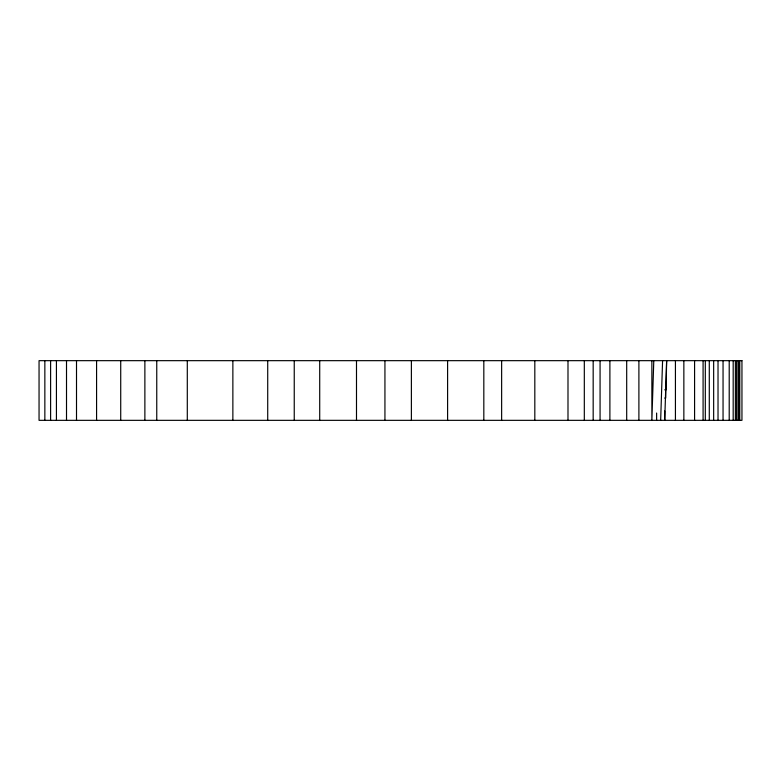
<?xml version="1.0" encoding="UTF-8"?>
<svg xmlns="http://www.w3.org/2000/svg" width="781" height="781" viewBox="0 0 781 781"><rect width="100%" height="100%" fill="white"/><g stroke="black" fill="none" stroke-linecap="round" stroke-linejoin="round"><path stroke-width="1.17" d="M653.785 360.666L651.871 420.334L651.871 360.666M660.667 420.334L662.581 360.666M664.719 389.817L666.095 389.817L666.632 360.666L664.719 420.334L664.719 410.962M664.719 398.066L665.695 398.066L665.695 389.817M739.763 360.666L739.763 420.334M738.875 360.666L738.875 420.334M738.152 360.666L738.152 420.334M736.61 360.666L736.61 420.334M736.473 360.666L736.473 361.398M735.38 360.666L735.38 420.334M733.183 360.666L733.183 420.334M729.21 360.666L729.21 420.334M723.05 360.666L723.05 420.334M718.022 360.666L718.022 420.334M713.658 360.666L713.658 420.334M709.285 360.666L709.285 420.334M705.311 360.666L705.311 420.334M703.085 360.666L703.085 420.334M694.582 360.666L694.582 420.334M683.853 360.666L683.853 420.334M675.428 360.666L675.428 420.334M656.626 413.032L656.626 420.334M638.897 360.666L638.897 420.334M626.694 360.666L626.694 420.334M609.893 360.666L609.893 420.334M600.072 360.666L600.072 420.334M593.169 360.666L593.169 420.334M584.315 360.666L584.315 420.334M567.992 360.666L567.992 420.334M534.819 360.666L534.819 420.334M501.636 360.666L501.636 420.334M483.82 360.666L483.82 420.334M447.601 360.666L447.601 420.334M411.382 360.666L411.382 420.334M384.935 360.666L384.935 420.334M356.497 360.666L356.497 420.334M319.712 360.666L319.712 420.334M294.242 360.666L294.242 420.334M267.717 360.666L267.717 420.334M232.865 360.666L232.865 420.334M187.294 360.666L187.294 420.334M156.756 360.666L156.756 420.334M144.875 360.666L144.875 420.334M120.723 360.666L120.723 420.334M96.58 360.666L96.58 420.334M76.509 360.666L76.509 420.334M66.512 360.666L66.512 420.334M56.427 360.666L56.427 420.334M50.609 360.666L50.609 420.334M44.849 360.666L44.849 420.334M741.95 360.666L39.05 360.666L39.05 420.334L741.95 420.334L741.95 360.666"/></g></svg>
